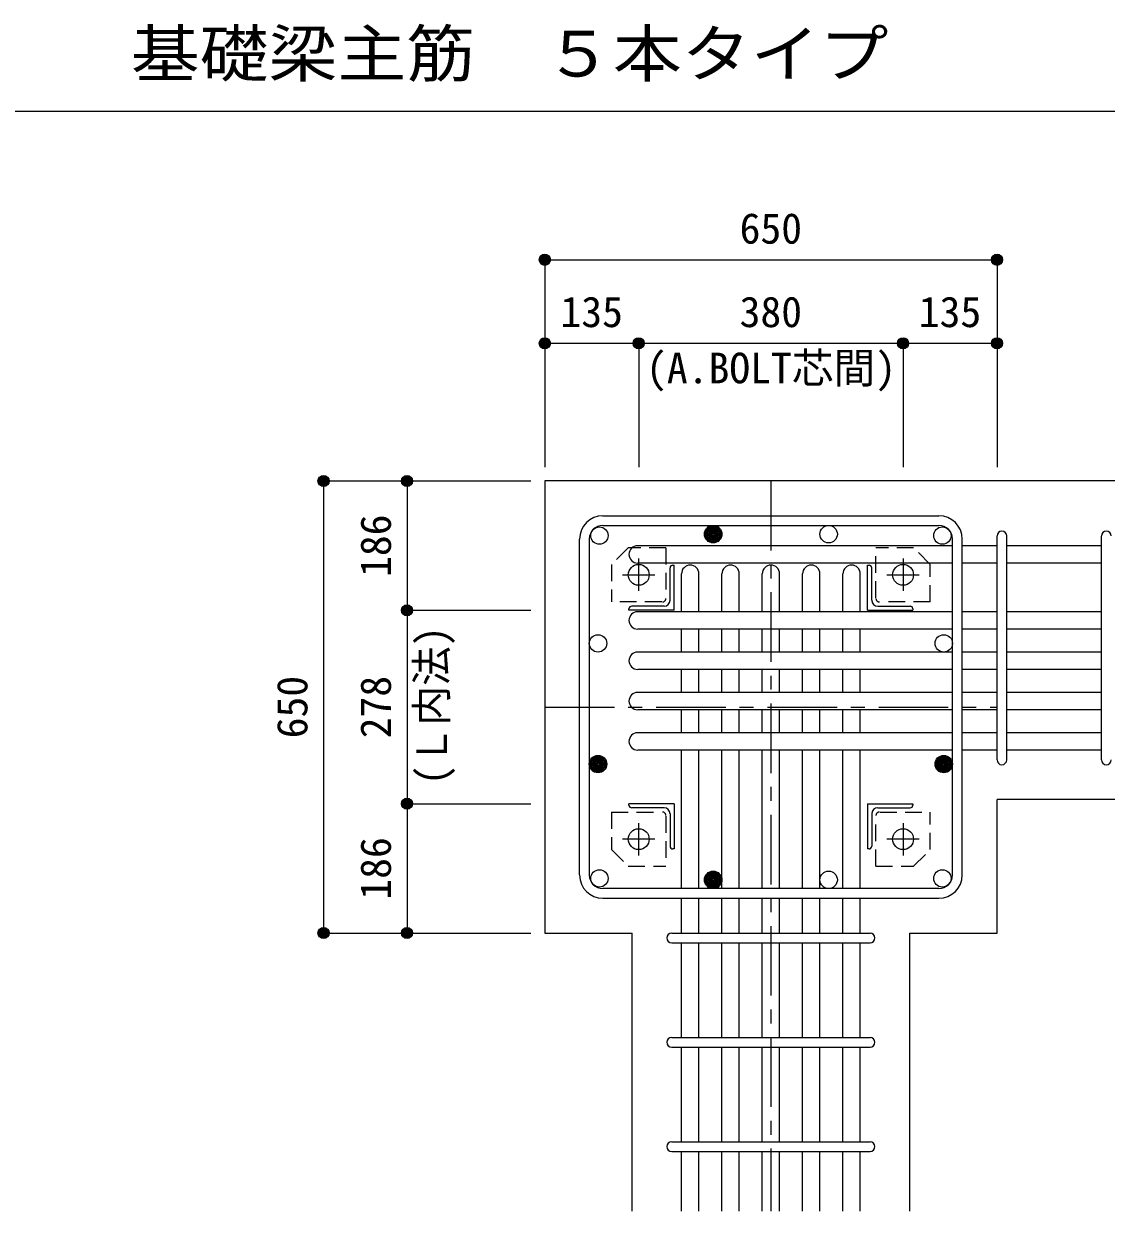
# Model space of a CAD drawing. Units: millimetres at full size, sheet at 1:20. Extents: x -3982 to 3969, y -2797 to 2801.
# Drawn here: x -706 to 850, y -1730 to -22 of the extents above; entities that cross this region are included whole.
import ezdxf
from ezdxf.enums import TextEntityAlignment as Align

# ---------------------------------------------------------------- set-up
doc = ezdxf.new("R2010")
doc.units = ezdxf.units.MM
doc.header["$LTSCALE"] = 20
doc.header["$PDMODE"] = 32
doc.header["$PDSIZE"] = 10
doc.linetypes.add('CHAIN1', pattern=[8, 5, -1, 1, -1])
doc.linetypes.add('DASHED1', pattern=[1.8, 1.2, -0.6])
for name, color, linetype in [('6-1_躯体線', 2, 'Continuous'), ('6-2_A.Bolt_', 4, 'Continuous'), ('6-3_柱型主筋', 4, 'Continuous'), ('6-4_フープ', 7, 'Continuous'), ('6-5_梁主筋', 7, 'Continuous'), ('6-6_S.T.P.', 7, 'Continuous'), ('6-7_文字', 7, 'Continuous'), ('6-9_プレート', 4, 'DASHED1'), ('6-D_寸法', 4, 'Continuous'), ('F-0_枠', 6, 'Continuous')]:
    doc.layers.add(name, color=color, linetype=linetype)
doc.styles.add('ＭＳ ゴシック', font='')
doc.styles.get('ＭＳ ゴシック').set_extended_font_data('MS Gothic')

msp = doc.modelspace()

# ---------------------------------------------------------------- linework, layer by layer
at = {"layer": '6-1_躯体線'}
for p, q in [((43.29, -679.67), (43.29, -1329.67)), ((1093.29, -679.67), (43.29, -679.67)), ((1093.29, -1137.67), (693.29, -1137.67)), ((693.29, -1329.67), (693.29, -1137.67)), ((43.29, -1329.67), (168.79, -1329.67)), ((168.79, -1729.67), (168.79, -1329.67))]:
    msp.add_line(p, q, dxfattribs=at)
msp.add_lwpolyline([(567.79, -1729.67), (567.79, -1329.67), (693.29, -1329.67)], dxfattribs=at)
at = {"layer": '6-2_A.Bolt_', "linetype": 'CHAIN1'}
for p, q in [((178.29, -837.87), (178.29, -791.37)), ((558.29, -791.37), (558.29, -837.87)), ((154.99, -814.67), (201.49, -814.67)), ((535.09, -814.67), (581.59, -814.67)), ((178.29, -1217.97), (178.29, -1171.47)), ((558.29, -1171.47), (558.29, -1217.97)), ((201.49, -1194.67), (154.99, -1194.67)), ((581.59, -1194.67), (535.09, -1194.67))]:
    msp.add_line(p, q, dxfattribs=at)
at = {"layer": '6-2_A.Bolt_'}
for p, q in [((227.29, -800.67), (229.29, -800.67)), ((229.29, -865.67), (229.29, -800.67)), ((507.29, -800.67), (509.29, -800.67)), ((507.29, -865.67), (507.29, -800.67)), ((223.29, -851.17), (223.29, -804.67)), ((513.29, -851.17), (513.29, -804.67)), ((164.29, -865.67), (164.29, -863.67)), ((229.29, -865.67), (164.29, -865.67)), ((214.79, -859.67), (168.29, -859.67)), ((507.29, -865.67), (572.29, -865.67)), ((521.79, -859.67), (568.29, -859.67)), ((572.29, -863.67), (572.29, -865.67)), ((164.29, -1145.67), (164.29, -1143.67)), ((229.29, -1143.67), (164.29, -1143.67)), ((229.29, -1143.67), (229.29, -1208.67)), ((507.29, -1143.67), (572.29, -1143.67)), ((507.29, -1143.67), (507.29, -1208.67)), ((572.29, -1143.67), (572.29, -1145.67)), ((214.79, -1149.67), (168.29, -1149.67)), ((223.29, -1158.17), (223.29, -1204.67)), ((513.29, -1158.17), (513.29, -1204.67)), ((521.79, -1149.67), (568.29, -1149.67)), ((229.29, -1208.67), (227.29, -1208.67)), ((509.29, -1208.67), (507.29, -1208.67))]:
    msp.add_line(p, q, dxfattribs=at)
at = {"layer": '6-2_A.Bolt_', "color": 3}
for centre in [(178.29, -814.67), (558.29, -814.67), (178.29, -1194.67), (558.29, -1194.67)]:
    msp.add_circle(centre, 15, dxfattribs=at)
at = {"layer": '6-2_A.Bolt_'}
for centre, radius, start, end in [((227.29, -804.67), 4, 90, 180), ((509.29, -804.67), 4, 0, 90), ((214.79, -851.17), 8.5, 270, 0), ((521.79, -851.17), 8.5, 180, 270), ((168.29, -863.67), 4, 90, 180), ((568.29, -863.67), 4, 0, 90), ((168.29, -1145.67), 4, 180, 270), ((214.79, -1158.17), 8.5, 0, 90), ((521.79, -1158.17), 8.5, 90, 180), ((568.29, -1145.67), 4, 270, 0), ((227.29, -1204.67), 4, 180, 270), ((509.29, -1204.67), 4, 270, 0)]:
    msp.add_arc(centre, radius, start, end, dxfattribs=at)
at = {"layer": '6-3_柱型主筋', "color": 3}
for centre in [(121.84, -758.22), (285.29, -756.17), (451.29, -756.17), (614.74, -758.22), (119.79, -913.17), (616.79, -913.17), (119.79, -1086.82), (616.79, -1086.82), (121.84, -1251.12), (285.29, -1253.17), (451.29, -1253.17), (614.74, -1251.12)]:
    msp.add_circle(centre, 12.5, dxfattribs=at)
at = {"layer": '6-3_柱型主筋'}
for centre, radius in [((285.29, -756.17), 12.5), ((285.29, -756.17), 11.25), ((285.29, -756.17), 10), ((285.29, -756.17), 8.75), ((285.29, -756.17), 7.5), ((285.29, -756.17), 6.25), ((285.29, -756.17), 5), ((285.29, -756.17), 3.75), ((285.29, -756.17), 2.5), ((285.29, -756.17), 1.25), ((119.79, -1086.82), 12.5), ((119.79, -1086.82), 11.25), ((616.79, -1086.82), 12.5), ((616.79, -1086.82), 11.25), ((119.79, -1086.82), 10), ((119.79, -1086.82), 8.75), ((119.79, -1086.82), 7.5), ((119.79, -1086.82), 6.25), ((119.79, -1086.82), 5), ((119.79, -1086.82), 3.75), ((119.79, -1086.82), 2.5), ((119.79, -1086.82), 1.25), ((616.79, -1086.82), 10), ((616.79, -1086.82), 8.75), ((616.79, -1086.82), 7.5), ((616.79, -1086.82), 6.25), ((616.79, -1086.82), 5), ((616.79, -1086.82), 3.75), ((616.79, -1086.82), 2.5), ((616.79, -1086.82), 1.25), ((285.29, -1253.17), 12.5), ((285.29, -1253.17), 11.25), ((285.29, -1253.17), 10), ((285.29, -1253.17), 8.75), ((285.29, -1253.17), 7.5), ((285.29, -1253.17), 6.25), ((285.29, -1253.17), 5), ((285.29, -1253.17), 3.75), ((285.29, -1253.17), 2.5), ((285.29, -1253.17), 1.25)]:
    msp.add_circle(centre, radius, dxfattribs=at)
at = {"layer": '6-4_フープ'}
for p, q in [((126.79, -729.67), (609.79, -729.67)), ((126.79, -743.67), (609.79, -743.67)), ((93.29, -1246.17), (93.29, -763.17)), ((107.29, -763.17), (107.29, -1246.17)), ((629.29, -1246.17), (629.29, -763.17)), ((643.29, -1246.17), (643.29, -763.17)), ((609.79, -1265.67), (126.79, -1265.67)), ((126.79, -1279.67), (609.79, -1279.67))]:
    msp.add_line(p, q, dxfattribs=at)
for centre, radius, start, end in [((126.79, -763.17), 33.5, 90, 180), ((609.79, -763.17), 33.5, 0, 90), ((126.79, -763.17), 19.5, 90, 180), ((609.79, -763.17), 19.5, 0, 90), ((126.79, -1246.17), 33.5, 180, 270), ((126.79, -1246.17), 19.5, 180, 270), ((609.79, -1246.17), 33.5, 270, 0), ((609.79, -1246.17), 19.5, 270, 0)]:
    msp.add_arc(centre, radius, start, end, dxfattribs=at)
at = {"layer": '6-5_梁主筋'}
for p, q in [((629.29, -772.72), (176.79, -772.72)), ((693.29, -772.72), (643.29, -772.72)), ((843.29, -772.72), (707.29, -772.72)), ((629.29, -797.72), (176.79, -797.72)), ((693.29, -797.72), (643.29, -797.72)), ((843.29, -797.72), (707.29, -797.72)), ((239.79, -867.67), (239.79, -813.17)), ((264.79, -867.67), (264.79, -813.17)), ((297.79, -867.67), (297.79, -813.17)), ((322.79, -867.67), (322.79, -813.17)), ((355.79, -867.67), (355.79, -813.17)), ((380.79, -867.67), (380.79, -813.17)), ((413.79, -867.67), (413.79, -813.17)), ((438.79, -867.67), (438.79, -813.17)), ((471.79, -867.67), (471.79, -813.17)), ((496.79, -867.67), (496.79, -813.17)), ((629.29, -867.67), (176.79, -867.67)), ((693.29, -867.67), (643.29, -867.67)), ((843.29, -867.67), (707.29, -867.67)), ((629.29, -892.67), (176.79, -892.67)), ((239.79, -925.67), (239.79, -892.67)), ((264.79, -925.67), (264.79, -892.67)), ((297.79, -925.67), (297.79, -892.67)), ((322.79, -925.67), (322.79, -892.67)), ((355.79, -925.67), (355.79, -892.67)), ((380.79, -925.67), (380.79, -892.67)), ((413.79, -925.67), (413.79, -892.67)), ((438.79, -925.67), (438.79, -892.67)), ((471.79, -925.67), (471.79, -892.67)), ((496.79, -925.67), (496.79, -892.67)), ((693.29, -892.67), (643.29, -892.67)), ((843.29, -892.67), (707.29, -892.67)), ((629.29, -925.67), (176.79, -925.67)), ((693.29, -925.67), (643.29, -925.67)), ((843.29, -925.67), (707.29, -925.67)), ((629.29, -950.67), (176.79, -950.67)), ((239.79, -983.67), (239.79, -950.67)), ((264.79, -983.67), (264.79, -950.67)), ((297.79, -983.67), (297.79, -950.67)), ((322.79, -983.67), (322.79, -950.67)), ((355.79, -983.67), (355.79, -950.67)), ((380.79, -983.67), (380.79, -950.67)), ((413.79, -983.67), (413.79, -950.67)), ((438.79, -983.67), (438.79, -950.67)), ((471.79, -983.67), (471.79, -950.67)), ((496.79, -983.67), (496.79, -950.67)), ((693.29, -950.67), (643.29, -950.67)), ((843.29, -950.67), (707.29, -950.67)), ((629.29, -983.67), (176.79, -983.67)), ((693.29, -983.67), (643.29, -983.67)), ((843.29, -983.67), (707.29, -983.67)), ((629.29, -1008.67), (176.79, -1008.67)), ((239.79, -1041.67), (239.79, -1008.67)), ((264.79, -1041.67), (264.79, -1008.67)), ((297.79, -1041.67), (297.79, -1008.67)), ((322.79, -1041.67), (322.79, -1008.67)), ((355.79, -1041.67), (355.79, -1008.67)), ((380.79, -1041.67), (380.79, -1008.67)), ((413.79, -1041.67), (413.79, -1008.67)), ((438.79, -1041.67), (438.79, -1008.67)), ((471.79, -1041.67), (471.79, -1008.67)), ((496.79, -1041.67), (496.79, -1008.67)), ((693.29, -1008.67), (643.29, -1008.67)), ((843.29, -1008.67), (707.29, -1008.67)), ((629.29, -1041.67), (176.79, -1041.67)), ((693.29, -1041.67), (643.29, -1041.67)), ((843.29, -1041.67), (707.29, -1041.67)), ((629.29, -1066.67), (176.79, -1066.67)), ((239.79, -1265.67), (239.79, -1066.67)), ((264.79, -1265.67), (264.79, -1066.67)), ((297.79, -1265.67), (297.79, -1066.67)), ((322.79, -1265.67), (322.79, -1066.67)), ((355.79, -1265.67), (355.79, -1066.67)), ((380.79, -1265.67), (380.79, -1066.67)), ((413.79, -1265.67), (413.79, -1066.67)), ((438.79, -1265.67), (438.79, -1066.67)), ((471.79, -1265.67), (471.79, -1066.67)), ((496.79, -1265.67), (496.79, -1066.67)), ((693.29, -1066.67), (643.29, -1066.67)), ((843.29, -1066.67), (707.29, -1066.67)), ((239.79, -1329.67), (239.79, -1279.67)), ((264.79, -1329.67), (264.79, -1279.67)), ((297.79, -1329.67), (297.79, -1279.67)), ((322.79, -1329.67), (322.79, -1279.67)), ((355.79, -1329.67), (355.79, -1279.67)), ((380.79, -1329.67), (380.79, -1279.67)), ((413.79, -1329.67), (413.79, -1279.67)), ((438.79, -1329.67), (438.79, -1279.67)), ((471.79, -1329.67), (471.79, -1279.67)), ((496.79, -1329.67), (496.79, -1279.67)), ((239.79, -1479.67), (239.79, -1343.67)), ((264.79, -1479.67), (264.79, -1343.67)), ((297.79, -1479.67), (297.79, -1343.67)), ((322.79, -1479.67), (322.79, -1343.67)), ((355.79, -1479.67), (355.79, -1343.67)), ((380.79, -1479.67), (380.79, -1343.67)), ((413.79, -1479.67), (413.79, -1343.67)), ((438.79, -1479.67), (438.79, -1343.67)), ((471.79, -1479.67), (471.79, -1343.67)), ((496.79, -1479.67), (496.79, -1343.67)), ((239.79, -1629.67), (239.79, -1493.67)), ((264.79, -1629.67), (264.79, -1493.67)), ((297.79, -1629.67), (297.79, -1493.67)), ((322.79, -1629.67), (322.79, -1493.67)), ((355.79, -1629.67), (355.79, -1493.67)), ((380.79, -1629.67), (380.79, -1493.67)), ((413.79, -1629.67), (413.79, -1493.67)), ((438.79, -1629.67), (438.79, -1493.67)), ((471.79, -1629.67), (471.79, -1493.67)), ((496.79, -1629.67), (496.79, -1493.67)), ((239.79, -1729.67), (239.79, -1643.67)), ((264.79, -1729.67), (264.79, -1643.67)), ((297.79, -1729.67), (297.79, -1643.67)), ((322.79, -1729.67), (322.79, -1643.67)), ((355.79, -1729.67), (355.79, -1643.67)), ((380.79, -1729.67), (380.79, -1643.67)), ((413.79, -1729.67), (413.79, -1643.67)), ((438.79, -1729.67), (438.79, -1643.67)), ((471.79, -1729.67), (471.79, -1643.67)), ((496.79, -1729.67), (496.79, -1643.67))]:
    msp.add_line(p, q, dxfattribs=at)
for centre, start, end in [((176.79, -785.22), 90, 270), ((252.29, -813.17), 0, 180), ((310.29, -813.17), 0, 180), ((368.29, -813.17), 0, 180), ((426.29, -813.17), 0, 180), ((484.29, -813.17), 0, 180), ((176.79, -880.17), 90, 270), ((176.79, -938.17), 90, 270), ((176.79, -996.17), 90, 270), ((176.79, -1054.17), 90, 270)]:
    msp.add_arc(centre, 12.5, start, end, dxfattribs=at)
at = {"layer": '6-6_S.T.P.'}
for p, q in [((693.29, -1080.67), (693.29, -759.11)), ((707.29, -1080.67), (707.29, -759.11)), ((843.29, -1080.67), (843.29, -759.11)), ((225.79, -1329.67), (510.79, -1329.67)), ((225.79, -1343.67), (510.79, -1343.67)), ((225.79, -1479.67), (510.79, -1479.67)), ((225.79, -1493.67), (510.79, -1493.67)), ((225.79, -1629.67), (510.79, -1629.67)), ((225.79, -1643.67), (510.79, -1643.67))]:
    msp.add_line(p, q, dxfattribs=at)
for centre, start, end in [((700.29, -758.72), 0, 180), ((700.29, -758.72), 0, 180), ((700.29, -758.72), 0, 180), ((700.29, -758.72), 0, 180), ((850.29, -758.72), 0, 180), ((700.29, -1080.67), 180, 0), ((700.29, -1080.67), 180, 0), ((700.29, -1080.67), 180, 0), ((700.29, -1080.67), 180, 0), ((850.29, -1080.67), 180, 0), ((225.79, -1336.67), 90, 270), ((225.79, -1336.67), 90, 270), ((225.79, -1336.67), 90, 270), ((225.79, -1336.67), 90, 270), ((510.79, -1336.67), 270, 90), ((510.79, -1336.67), 270, 90), ((510.79, -1336.67), 270, 90), ((510.79, -1336.67), 270, 90), ((225.79, -1486.67), 90, 270), ((510.79, -1486.67), 270, 90), ((225.79, -1636.67), 90, 270), ((510.79, -1636.67), 270, 90)]:
    msp.add_arc(centre, 7, start, end, dxfattribs=at)
at = {"layer": '6-9_プレート'}
for p, q in [((163.29, -775.67), (139.29, -799.67)), ((217.29, -775.67), (163.29, -775.67)), ((217.29, -775.67), (217.29, -847.67)), ((519.29, -847.67), (519.29, -775.67)), ((573.29, -775.67), (519.29, -775.67)), ((597.29, -799.67), (573.29, -775.67)), ((139.29, -799.67), (139.29, -853.67)), ((597.29, -853.67), (597.29, -799.67)), ((211.29, -853.67), (139.29, -853.67)), ((597.29, -853.67), (525.29, -853.67)), ((139.29, -1155.67), (139.29, -1209.67)), ((139.29, -1155.67), (211.29, -1155.67)), ((525.29, -1155.67), (597.29, -1155.67)), ((597.29, -1209.67), (597.29, -1155.67)), ((217.29, -1161.67), (217.29, -1233.67)), ((519.29, -1233.67), (519.29, -1161.67)), ((139.29, -1209.67), (163.29, -1233.67)), ((573.29, -1233.67), (597.29, -1209.67)), ((163.29, -1233.67), (217.29, -1233.67)), ((519.29, -1233.67), (573.29, -1233.67))]:
    msp.add_line(p, q, dxfattribs=at)
for centre, start, end in [((212.29, -848.67), 270, 0), ((524.29, -848.67), 180, 270), ((212.29, -1160.67), 0, 90), ((524.29, -1160.67), 90, 180)]:
    msp.add_arc(centre, 5, start, end, dxfattribs=at)
at = {"layer": '6-D_寸法'}
for p, q in [((43.29, -361.65), (43.29, -481.65)), ((43.29, -361.65), (693.29, -361.65)), ((693.29, -361.65), (693.29, -481.65)), ((43.29, -481.65), (43.29, -659.67)), ((43.29, -481.65), (178.29, -481.65)), ((43.29, -481.65), (43.29, -659.67)), ((178.29, -481.65), (178.29, -659.67)), ((178.29, -481.65), (558.29, -481.65)), ((558.29, -481.65), (558.29, -659.67)), ((693.29, -481.65), (693.29, -659.67)), ((-274.74, -679.67), (-154.74, -679.67)), ((-274.74, -679.67), (-274.74, -1329.67)), ((-154.74, -679.67), (23.29, -679.67)), ((-154.74, -679.67), (23.29, -679.67)), ((-154.74, -679.67), (23.29, -679.67)), ((-154.74, -679.67), (-154.74, -865.67)), ((-154.74, -679.67), (23.29, -679.67)), ((-154.74, -865.67), (-154.74, -1143.67)), ((-154.74, -865.67), (23.29, -865.67)), ((-154.74, -1143.67), (23.29, -1143.67)), ((-154.74, -1143.67), (-154.74, -1329.67)), ((-274.74, -1329.67), (-154.74, -1329.67)), ((-154.74, -1329.67), (23.29, -1329.67)), ((-154.74, -1329.67), (23.29, -1329.67)), ((-154.74, -1329.67), (23.29, -1329.67)), ((-154.74, -1329.67), (23.29, -1329.67))]:
    msp.add_line(p, q, dxfattribs=at)
at = {"layer": '6-D_寸法', "linetype": 'CHAIN1'}
for p, q in [((368.29, -679.67), (368.29, -1729.67)), ((43.29, -1004.67), (693.29, -1004.67))]:
    msp.add_line(p, q, dxfattribs=at)
at = {"layer": '6-D_寸法'}
for points in [[(43.29, -361.65), (43.29, -481.65), (43.29, -659.67)], [(558.29, -481.65), (693.29, -481.65), (693.29, -659.67)], [(-274.74, -1329.67), (-154.74, -1329.67), (23.29, -1329.67)], [(-274.74, -1329.67), (-154.74, -1329.67), (23.29, -1329.67)]]:
    msp.add_lwpolyline(points, dxfattribs=at)
for centre, radius in [((43.29, -361.65), 8), ((43.29, -361.65), 7.2), ((43.29, -361.65), 6.4), ((43.29, -361.65), 5.6), ((43.29, -361.65), 4.8), ((43.29, -361.65), 4), ((43.29, -361.65), 3.2), ((693.29, -361.65), 8), ((693.29, -361.65), 7.2), ((693.29, -361.65), 6.4), ((693.29, -361.65), 5.6), ((693.29, -361.65), 4.8), ((693.29, -361.65), 4), ((693.29, -361.65), 3.2), ((43.29, -361.65), 2.4), ((43.29, -361.65), 1.6), ((43.29, -361.65), 0.8), ((693.29, -361.65), 2.4), ((693.29, -361.65), 1.6), ((693.29, -361.65), 0.8), ((43.29, -481.65), 8), ((43.29, -481.65), 7.2), ((43.29, -481.65), 6.4), ((43.29, -481.65), 5.6), ((43.29, -481.65), 4.8), ((43.29, -481.65), 4), ((178.29, -481.65), 8), ((178.29, -481.65), 7.2), ((178.29, -481.65), 6.4), ((178.29, -481.65), 5.6), ((178.29, -481.65), 4.8), ((178.29, -481.65), 4), ((558.29, -481.65), 8), ((558.29, -481.65), 7.2), ((558.29, -481.65), 6.4), ((558.29, -481.65), 5.6), ((558.29, -481.65), 4.8), ((558.29, -481.65), 4), ((693.29, -481.65), 8), ((693.29, -481.65), 7.2), ((693.29, -481.65), 6.4), ((693.29, -481.65), 5.6), ((693.29, -481.65), 4.8), ((693.29, -481.65), 4), ((43.29, -481.65), 3.2), ((43.29, -481.65), 2.4), ((43.29, -481.65), 1.6), ((43.29, -481.65), 0.8), ((178.29, -481.65), 3.2), ((178.29, -481.65), 2.4), ((178.29, -481.65), 1.6), ((178.29, -481.65), 0.8), ((558.29, -481.65), 3.2), ((558.29, -481.65), 2.4), ((558.29, -481.65), 1.6), ((558.29, -481.65), 0.8), ((693.29, -481.65), 3.2), ((693.29, -481.65), 2.4), ((693.29, -481.65), 1.6), ((693.29, -481.65), 0.8), ((-274.74, -679.67), 8), ((-274.74, -679.67), 7.2), ((-274.74, -679.67), 6.4), ((-274.74, -679.67), 5.6), ((-274.74, -679.67), 4.8), ((-274.74, -679.67), 4), ((-274.74, -679.67), 3.2), ((-274.74, -679.67), 2.4), ((-274.74, -679.67), 1.6), ((-274.74, -679.67), 0.8), ((-154.74, -679.67), 8), ((-154.74, -679.67), 7.2), ((-154.74, -679.67), 6.4), ((-154.74, -679.67), 5.6), ((-154.74, -679.67), 4.8), ((-154.74, -679.67), 4), ((-154.74, -679.67), 3.2), ((-154.74, -679.67), 2.4), ((-154.74, -679.67), 1.6), ((-154.74, -679.67), 0.8), ((-154.74, -865.67), 8), ((-154.74, -865.67), 7.2), ((-154.74, -865.67), 6.4), ((-154.74, -865.67), 5.6), ((-154.74, -865.67), 4.8), ((-154.74, -865.67), 4), ((-154.74, -865.67), 3.2), ((-154.74, -865.67), 2.4), ((-154.74, -865.67), 1.6), ((-154.74, -865.67), 0.8), ((-154.74, -1143.67), 8), ((-154.74, -1143.67), 7.2), ((-154.74, -1143.67), 6.4), ((-154.74, -1143.67), 5.6), ((-154.74, -1143.67), 4.8), ((-154.74, -1143.67), 4), ((-154.74, -1143.67), 3.2), ((-154.74, -1143.67), 2.4), ((-154.74, -1143.67), 1.6), ((-154.74, -1143.67), 0.8), ((-274.74, -1329.67), 8), ((-274.74, -1329.67), 7.2), ((-274.74, -1329.67), 6.4), ((-274.74, -1329.67), 5.6), ((-274.74, -1329.67), 4.8), ((-274.74, -1329.67), 4), ((-274.74, -1329.67), 3.2), ((-274.74, -1329.67), 2.4), ((-274.74, -1329.67), 1.6), ((-274.74, -1329.67), 0.8), ((-154.74, -1329.67), 8), ((-154.74, -1329.67), 7.2), ((-154.74, -1329.67), 6.4), ((-154.74, -1329.67), 5.6), ((-154.74, -1329.67), 4.8), ((-154.74, -1329.67), 4), ((-154.74, -1329.67), 3.2), ((-154.74, -1329.67), 2.4), ((-154.74, -1329.67), 1.6), ((-154.74, -1329.67), 0.8)]:
    msp.add_circle(centre, radius, dxfattribs=at)
at = {"layer": '6-D_寸法', "color": 7}
for p in [(43.29, -361.65), (693.29, -361.65), (43.29, -481.65), (178.29, -481.65), (558.29, -481.65), (693.29, -481.65), (-274.74, -679.67), (-274.74, -679.67), (-154.74, -679.67), (-154.74, -679.67), (-154.74, -865.67), (-154.74, -1143.67), (-154.74, -1143.67), (-274.74, -1329.67), (-274.74, -1329.67), (-154.74, -1329.67), (-154.74, -1329.67)]:
    msp.add_point(p, dxfattribs=at)
at = {"layer": 'F-0_枠', "color": 2}
msp.add_line((-3981.92, -148.03), (2482.4, -148.03), dxfattribs=at)

# ---------------------------------------------------------------- texts
at = {"layer": '6-7_文字', "color": 2, "style": 'ＭＳ ゴシック', "width": 1.1}
msp.add_text('\u3000\u3000基礎梁主筋\u3000５本タイプ', height=65.98, dxfattribs=at).set_placement((-749.76, -118.03), align=Align.BOTTOM_LEFT)
at = {"layer": '6-7_文字', "color": 4, "style": 'ＭＳ ゴシック'}
msp.add_text('(A.BOLT芯間)', height=43.99, dxfattribs=at).set_placement((188.82, -552.42), align=Align.BOTTOM_LEFT)
at = {"layer": '6-D_寸法', "style": 'ＭＳ ゴシック'}
for s, p in [('650', (323.29, -351.65)), ('135', (65.79, -471.65)), ('380', (323.29, -471.65)), ('135', (580.79, -471.65))]:
    msp.add_text(s, height=43.99, dxfattribs=at).set_placement(p, align=Align.BOTTOM_LEFT)
for s, p in [('186', (-164.74, -817.67)), ('650', (-284.74, -1049.67)), ('278', (-164.74, -1049.67)), ('186', (-164.74, -1281.67))]:
    msp.add_text(s, height=43.99, rotation=90, dxfattribs=at).set_placement(p, align=Align.BOTTOM_LEFT)
at = {"layer": '6-D_寸法', "style": 'ＭＳ ゴシック', "width": 0.95}
msp.add_text('(Ｌ内法)', height=43.99, rotation=90, dxfattribs=at).set_placement((-84.25, -1116.77), align=Align.BOTTOM_LEFT)

doc.saveas('drawing.dxf')
